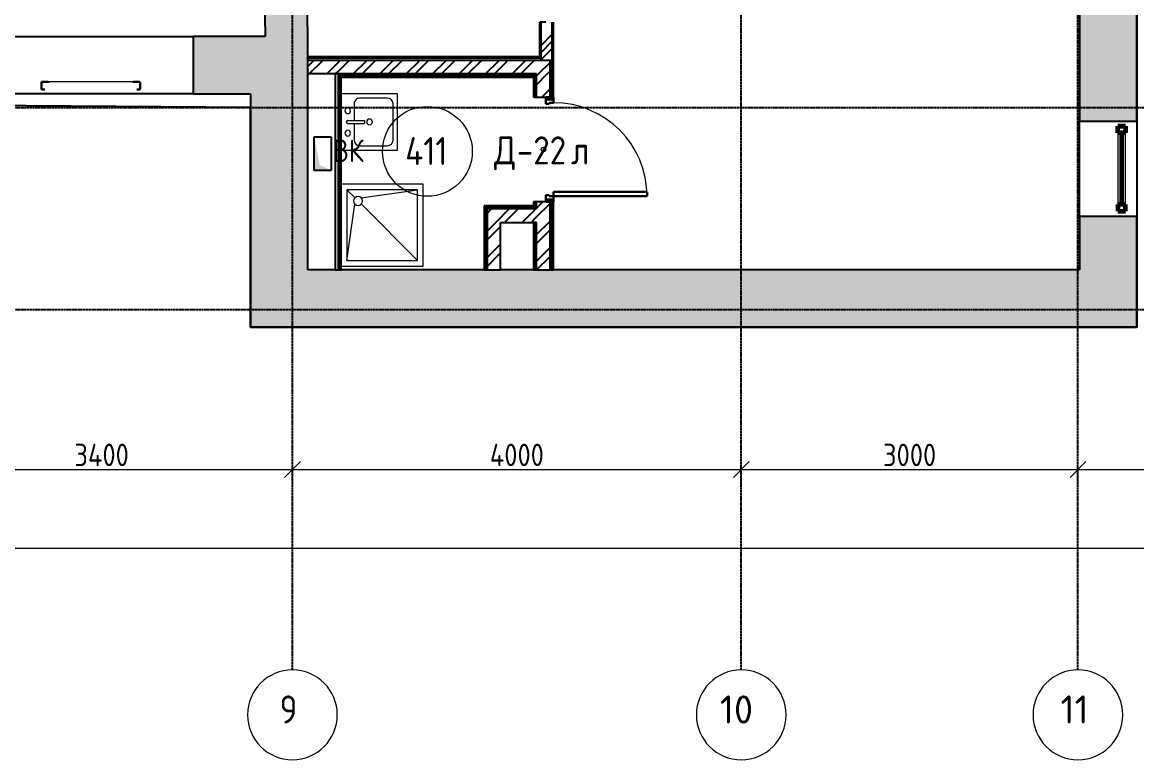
# Model space of a CAD drawing. Header units: millimetres. Extents: x -33838 to 476301, y -41806 to 120107.
# Drawn here: x 362757 to 372688, y -3553 to 3017 of the extents above; entities that cross this region are included whole.
import ezdxf

# ---------------------------------------------------------------- set-up
doc = ezdxf.new("R2010")
doc.units = ezdxf.units.MM
for name, pattern in [('ADSK_Линия сетки', [25, 20, -2.5, 0, -2.5]), ('ADSK_Сверху', [4.5, 3, -1.5]), ('ADSK_Снесено', [4.5, 3, -1.5])]:
    doc.linetypes.add(name, pattern=pattern)
for name, color, linetype, lineweight, true_color in [('_ Окна', 5, 'Continuous', 30, 0x0000ff), ('Линии', 7, 'Continuous', 9, 0x00a600), ('Стены внутренние', 5, 'Continuous', 18, 0x0000ff), ('Стены наружные', 1, 'ADSK_Снесено', 18, 0xff0000), ('Стены штриховка', 5, 'Continuous', 18, 0x0000ff)]:
    doc.layers.add(name, color=color, linetype=linetype, lineweight=lineweight, true_color=true_color)
for name, color, linetype, lineweight in [('Аннотация', 7, 'Continuous', 9), ('Двери', 251, 'Continuous', 18), ('Марки дверей', 7, 'Continuous', 20), ('Марки помещений', 7, 'Continuous', 20), ('Окна', 251, 'Continuous', 18), ('Оси', 7, 'Continuous', 9), ('Сантехника', 251, 'Continuous', 18), ('Узлы', 7, 'Continuous', 18)]:
    doc.layers.add(name, color=color, linetype=linetype, lineweight=lineweight)
doc.styles.add('GOST Common_1', font='GOST Common_0.ttf', dxfattribs={"width": 0.9, "height": 200})
doc.styles.add('GOST Common_2', font='GOST Common_0.ttf', dxfattribs={"width": 0.9, "height": 250})
doc.styles.add('ISOCPEUR', font='isocpeur.ttf', dxfattribs={"height": 250})
doc.dimstyles.new('ADSK_Основной_2_5_мм', dxfattribs={"dimscale": 304.8, "dimtxt": 251.428749, "dimasz": 0.463911, "dimexe": 0.492126, "dimexo": 0.492126, "dimgap": 0.098425, "dimtad": 1, "dimdec": 1, "dimrnd": 0.1, "dimdsep": 46, "dimtxsty": 'GOST Common_1', "dimblk1": 'OBLIQUE', "dimblk2": 'OBLIQUE', "dimsah": 1, "dimcen": 0.09, "dimdle": 0.492126, "dimazin": 2, "dimtfac": 1, "dimtdec": 4, "dimtix": 1, "dimtmove": 0, "dimatfit": 3, "dimfxl": 1, "dimtvp": 1, "dimtfill": 1, "dimtolj": 1, "dimtzin": 0, "dimlwd": 20, "dimlwe": 20, "dimarcsym": 2})
pattern_1 = [(45, (322754.53, 150), (-117.8655, 117.8655), []), (45, (322833.11, 150), (-117.8655, 117.8655), [])]

# ---------------------------------------------------------------- blocks, each defined once
blk = doc.blocks.new('Витраж-тент со смещением вовне - 60мм 30 сдвиг-1466942-04 План 4-го этажа')
at = {"layer": '_ Окна', "color": 161, "linetype": 'ADSK_Сверху', "true_color": 0xaaaaff}
for p, q in [((-440, 25), (-440, -45)), ((-440, 25), (-410, 25)), ((-440, -45), (-440, 25)), ((440, 25), (410, 25)), ((440, -45), (440, 25)), ((440, -45), (440, 25)), ((-380, -45), (-440, -45)), ((-380, -35), (-380, -45)), ((380, -35), (380, -45)), ((380, -45), (440, -45))]:
    blk.add_line(p, q, dxfattribs=at)
at = {"layer": 'Окна', "color": 161, "linetype": 'ADSK_Сверху', "true_color": 0xaaaaff}
blk.add_line((-380, -45), (380, -45), dxfattribs=at)
blk = doc.blocks.new('Витраж-тент со смещением вовне - 60мм 30 сдвиг-V201-04 План 4-го этажа')
at = {"layer": '_ Окна', "color": 1, "lineweight": 60, "true_color": 0xff0000}
for p, q in [((-379, 25), (-379, -45)), ((-379, 25), (-319, 25)), ((-379, -45), (-379, 25)), ((-319, 25), (-319, -45)), ((379, 25), (319, 25)), ((319, 25), (319, -45)), ((379, -45), (379, 25)), ((379, -45), (379, 25)), ((-319, -45), (-379, -45)), ((-319, -10), (319, -10)), ((319, -45), (379, -45))]:
    blk.add_line(p, q, dxfattribs=at)
at = {"layer": 'Окна'}
for p, q in [((319, 25), (-319, 25)), ((-319, -45), (319, -45))]:
    blk.add_line(p, q, dxfattribs=at)
blk = doc.blocks.new('AC_Дверь_Однопольная - Д-22л 933х2200h-1983239-04 План 4-го этажа')
at = {"layer": 'Двери', "lineweight": 30}
for p, q in [((416.5, 923), (376.5, 923)), ((376.5, 923), (376.5, 90)), ((416.5, 90), (416.5, 923)), ((-446.5, 90), (-466.5, 90)), ((-466.5, 90), (-466.5, 20)), ((-466.5, 20), (-446.5, 20)), ((-416.5, 90), (-446.5, 90)), ((-446.5, 90), (-446.5, 20)), ((-446.5, 20), (-446.5, 90)), ((-446.5, 20), (-406.5, 20)), ((-416.5, 50), (-416.5, 90)), ((-406.5, 50), (-416.5, 50)), ((-406.5, 20), (-406.5, 50)), ((376.5, 90), (416.5, 90)), ((416.5, 50), (406.5, 50)), ((406.5, 50), (406.5, 20)), ((406.5, 20), (446.5, 20)), ((446.5, 90), (416.5, 90)), ((416.5, 90), (416.5, 50)), ((446.5, 20), (446.5, 90)), ((466.5, 90), (446.5, 90)), ((446.5, 90), (446.5, 20)), ((446.5, 20), (466.5, 20)), ((466.5, 20), (466.5, 90))]:
    blk.add_line(p, q, dxfattribs=at)
at = {"layer": 'Двери'}
blk.add_arc((416.5, 90), 833, 90, 180, dxfattribs=at)
blk = doc.blocks.new('Кухонная мойка-Одиночная - 500 x 500 мм-1924934-04 План 4-го этажа')
at = {"layer": 'Сантехника'}
for p, q in [((-234.3, 252.3), (-234.3, -247.7)), ((265.7, -247.7), (265.7, 252.3)), ((3, 138), (-145.4, 138)), ((3, 195.2), (3, 53.1)), ((28.4, 195.2), (28.4, 53.1)), ((176.8, 138), (28.4, 138)), ((-196.2, 87.2), (-196.2, -158.8)), ((227.6, -158.8), (227.6, 87.2)), ((-234.3, -247.7), (265.7, -247.7)), ((-145.4, -209.6), (176.8, -209.6))]:
    blk.add_line(p, q, dxfattribs=at)
for centre, radius, start, end in [((-84.3, 195.2), 25.4, 360, 180), ((15.7, 195.2), 12.7, 360, 180), ((115.7, 195.2), 25.4, 360, 180), ((-145.4, 87.2), 50.8, 90, 180), ((-84.3, 195.2), 25.4, 180, 0), ((115.7, 195.2), 25.4, 180, 0), ((176.8, 87.2), 50.8, 360, 90), ((15.7, 0), 25.4, 360, 180), ((15.7, 0), 25.4, 180, 0), ((15.7, 53.1), 12.7, 180, 0), ((-145.4, -158.8), 50.8, 180, 270), ((176.8, -158.8), 50.8, 270, 0)]:
    blk.add_arc(centre, radius, start, end, dxfattribs=at)
blk = doc.blocks.new('Душевая кабинка-2D - 730кв-1928972-04 План 4-го этажа')
at = {"layer": 'Сантехника'}
for p, q in [((730, 0), (0, 0)), ((730, -730), (730, 0)), ((50, -50), (50, -680)), ((680, -50), (50, -50)), ((680, -680), (680, -50)), ((50, -680), (680, -680)), ((0, -730), (730, -730))]:
    blk.add_line(p, q, dxfattribs=at)
at = {"layer": 'Сантехника', "lineweight": 9}
for p, q in [((122.4, -122.4), (50, -50)), ((177.6, -122.4), (680, -50)), ((50, -680), (121.1, -178.9)), ((680, -680), (178.9, -178.9))]:
    blk.add_line(p, q, dxfattribs=at)
at = {"layer": 'Сантехника'}
for start, end in [(0, 180), (180, 0)]:
    blk.add_arc((150, -150), 40, start, end, dxfattribs=at)
blk = doc.blocks.new('Ось сетки - Круг_Ø8 мм-6577-04 План 4-го этажа')
at = {"layer": 'Оси', "lineweight": 20}
for start, end in [(360, 180), (180, 360)]:
    blk.add_arc((0, 0), 4, start, end, dxfattribs=at)
blk = doc.blocks.new('ADSK_Марка_Помещение_ОдноЗначение - Номер-247393-04 План 4-го этажа')
at = {"layer": 'Марки помещений'}
blk.add_circle((0, 0), 4, dxfattribs=at)
blk = doc.blocks.new('_Oblique')
at = {"color": 0, "linetype": 'ByBlock', "lineweight": -2}
blk.add_line((-0.5, -0.5), (0.5, 0.5), dxfattribs=at)
blk = doc.blocks.new('*D2683')
at = {"color": 0, "lineweight": 20, "transparency": 16777216}
for p, q in [((361614.4, -967.9), (365314.4, -967.9)), ((361764.4, -1017.9), (361764.4, -1117.9)), ((365164.4, -1017.9), (365164.4, -1117.9))]:
    blk.add_line(p, q, dxfattribs=at)
at = {"layer": 'Defpoints', "color": 0, "transparency": 16777216}
for p in [(361764.4, -867.9), (365164.4, -867.9), (365164.4, -967.9)]:
    blk.add_point(p, dxfattribs=at)
at = {"color": 0, "lineweight": 20, "transparency": 16777216, "xscale": 141.4, "yscale": 141.4, "zscale": 141.4, "rotation": 180}
blk.add_blockref('_Oblique', (361764.4, -967.9), dxfattribs=at)
at = {"color": 0, "lineweight": 20, "transparency": 16777216, "xscale": 141.4, "yscale": 141.4, "zscale": 141.4}
blk.add_blockref('_Oblique', (365164.4, -967.9), dxfattribs=at)
at = {"color": 0, "lineweight": 25, "transparency": 16777216, "insert": (363464.4, -837.9), "char_height": 200, "width": 782.412, "attachment_point": 5, "style": 'GOST Common_1', "bg_fill": 3, "box_fill_scale": 1.1, "bg_fill_color": 256, "bg_fill_true_color": 13158600, "bg_fill_transparency": 0}
blk.add_mtext('\\A1;3400', dxfattribs=at)
blk = doc.blocks.new('*D2684')
at = {"color": 0, "lineweight": 20, "transparency": 16777216}
for p, q in [((365014.4, -967.9), (369314.4, -967.9)), ((365164.4, -1017.9), (365164.4, -1117.9)), ((369164.4, -1017.9), (369164.4, -1117.9))]:
    blk.add_line(p, q, dxfattribs=at)
at = {"layer": 'Defpoints', "color": 0, "transparency": 16777216}
for p in [(365164.4, -867.9), (369164.4, -867.9), (369164.4, -967.9)]:
    blk.add_point(p, dxfattribs=at)
at = {"color": 0, "lineweight": 20, "transparency": 16777216, "xscale": 141.4, "yscale": 141.4, "zscale": 141.4, "rotation": 180}
blk.add_blockref('_Oblique', (365164.4, -967.9), dxfattribs=at)
at = {"color": 0, "lineweight": 20, "transparency": 16777216, "xscale": 141.4, "yscale": 141.4, "zscale": 141.4}
blk.add_blockref('_Oblique', (369164.4, -967.9), dxfattribs=at)
at = {"color": 0, "lineweight": 25, "transparency": 16777216, "insert": (367164.4, -837.9), "char_height": 200, "width": 782.412, "attachment_point": 5, "style": 'GOST Common_1', "bg_fill": 3, "box_fill_scale": 1.1, "bg_fill_color": 256, "bg_fill_true_color": 13158600, "bg_fill_transparency": 0}
blk.add_mtext('\\A1;4000', dxfattribs=at)
blk = doc.blocks.new('*D2685')
at = {"color": 0, "lineweight": 20, "transparency": 16777216}
for p, q in [((369014.4, -967.9), (372314.4, -967.9)), ((369164.4, -1017.9), (369164.4, -1117.9)), ((372164.4, -1017.9), (372164.4, -1117.9))]:
    blk.add_line(p, q, dxfattribs=at)
at = {"layer": 'Defpoints', "color": 0, "transparency": 16777216}
for p in [(369164.4, -867.9), (372164.4, -867.9), (372164.4, -967.9)]:
    blk.add_point(p, dxfattribs=at)
at = {"color": 0, "lineweight": 20, "transparency": 16777216, "xscale": 141.4, "yscale": 141.4, "zscale": 141.4, "rotation": 180}
blk.add_blockref('_Oblique', (369164.4, -967.9), dxfattribs=at)
at = {"color": 0, "lineweight": 20, "transparency": 16777216, "xscale": 141.4, "yscale": 141.4, "zscale": 141.4}
blk.add_blockref('_Oblique', (372164.4, -967.9), dxfattribs=at)
at = {"color": 0, "lineweight": 25, "transparency": 16777216, "insert": (370664.4, -837.9), "char_height": 200, "width": 756.843, "attachment_point": 5, "style": 'GOST Common_1', "bg_fill": 3, "box_fill_scale": 1.1, "bg_fill_color": 256, "bg_fill_true_color": 13158600, "bg_fill_transparency": 0}
blk.add_mtext('\\A1;3000', dxfattribs=at)
blk = doc.blocks.new('*D2686')
at = {"color": 0, "lineweight": 20, "transparency": 16777216}
for p, q in [((372014.4, -967.9), (378814.4, -967.9)), ((372164.4, -1017.9), (372164.4, -1117.9)), ((378664.4, -1017.9), (378664.4, -1117.9))]:
    blk.add_line(p, q, dxfattribs=at)
at = {"layer": 'Defpoints', "color": 0, "transparency": 16777216}
for p in [(372164.4, -867.9), (378664.4, -867.9), (378664.4, -967.9)]:
    blk.add_point(p, dxfattribs=at)
at = {"color": 0, "lineweight": 20, "transparency": 16777216, "xscale": 141.4, "yscale": 141.4, "zscale": 141.4, "rotation": 180}
blk.add_blockref('_Oblique', (372164.4, -967.9), dxfattribs=at)
at = {"color": 0, "lineweight": 20, "transparency": 16777216, "xscale": 141.4, "yscale": 141.4, "zscale": 141.4}
blk.add_blockref('_Oblique', (378664.4, -967.9), dxfattribs=at)
at = {"color": 0, "lineweight": 25, "transparency": 16777216, "insert": (375414.4, -837.9), "char_height": 200, "width": 756.843, "attachment_point": 5, "style": 'GOST Common_1', "bg_fill": 3, "box_fill_scale": 1.1, "bg_fill_color": 256, "bg_fill_true_color": 13158600, "bg_fill_transparency": 0}
blk.add_mtext('\\A1;6500', dxfattribs=at)
blk = doc.blocks.new('*D2694')
at = {"color": 0, "lineweight": 20, "transparency": 16777216}
for p, q in [((316664.4, -1667.9), (378814.4, -1667.9)), ((316814.4, -1717.9), (316814.4, -1817.9)), ((378664.4, -1717.9), (378664.4, -1817.9))]:
    blk.add_line(p, q, dxfattribs=at)
at = {"layer": 'Defpoints', "color": 0, "transparency": 16777216}
for p in [(316814.4, -1567.9), (378664.4, -1567.9), (378664.4, -1667.9)]:
    blk.add_point(p, dxfattribs=at)
at = {"color": 0, "lineweight": 20, "transparency": 16777216, "xscale": 141.4, "yscale": 141.4, "zscale": 141.4, "rotation": 180}
blk.add_blockref('_Oblique', (316814.4, -1667.9), dxfattribs=at)
at = {"color": 0, "lineweight": 20, "transparency": 16777216, "xscale": 141.4, "yscale": 141.4, "zscale": 141.4}
blk.add_blockref('_Oblique', (378664.4, -1667.9), dxfattribs=at)
at = {"color": 0, "lineweight": 25, "transparency": 16777216, "insert": (347739.4, -1537.9), "char_height": 200, "width": 889.802, "attachment_point": 5, "style": 'GOST Common_1', "bg_fill": 3, "box_fill_scale": 1.1, "bg_fill_color": 256, "bg_fill_true_color": 13158600, "bg_fill_transparency": 0}
blk.add_mtext('\\A1;61850', dxfattribs=at)
blk = doc.blocks.new('ADSK_Марка_Дверь - Типоразмер_ADSK_Марка-58376-04 План 4-го этажа')
at = {"layer": 'Марки дверей', "lineweight": 9}
blk.add_circle((0, 0), 0.2, dxfattribs=at)

msp = doc.modelspace()

# ---------------------------------------------------------------- hatches: boundary and pattern name
at = {"layer": 'Стены внутренние', "lineweight": 25, "true_color": 0x636466}
msp.add_hatch(color=251, dxfattribs=at).paths.add_polyline_path([(364920.50239, 2889.50427), (365300.52604, 2889.50427), (365229.44763, 9260.61163), (364849.47128, 9256.37247), (364912.5928, 3598.48002)])
h = msp.add_hatch(dxfattribs=at)
h.set_pattern_fill('FP_1', color=251, style=0, pattern_type=2)
h.set_pattern_definition([(45, (322754.53, 150), (-179.6051, 179.6051), []), (45, (322818.03, 150), (0, 359.2102), []), (45, (322691.03, 150), (0, 359.2102), [])])
h.paths.add_polyline_path([(367479.87958, 2676.77432), (367479.87958, 3016.78828), (367379.87958, 3016.78828), (367379.87958, 2676.77432), (367474.40739, 2676.77432)])
h.paths.add_polyline_path([(367421.87958, 3946.78828), (367479.87958, 3946.78828), (367479.87958, 4926.78828), (367379.87958, 4926.78828), (367379.87958, 3946.78828)])
h = msp.add_hatch(dxfattribs=at)
h.set_pattern_fill('FP_2', color=251, style=0, pattern_type=2)
h.set_pattern_definition(pattern_1)
h.paths.add_polyline_path([(365572.37958, 2556.77432), (365572.37958, 2676.77432), (365301.46628, 2676.77432), (365301.46628, 2556.77432), (365571.87958, 2556.77432)])
h = msp.add_hatch(dxfattribs=at)
h.set_pattern_fill('FP_2', color=251, style=0, pattern_type=2)
h.set_pattern_definition(pattern_1)
h.paths.add_polyline_path([(365572.37958, 2556.77432), (367459.87958, 2556.77432), (367459.87958, 2676.77432), (365572.37958, 2676.77432), (365572.37958, 2556.98133)])
h = msp.add_hatch(dxfattribs=at)
h.set_pattern_fill('FP_2', color=251, style=0, pattern_type=2)
h.set_pattern_definition(pattern_1)
h.paths.add_polyline_path([(367459.87958, 810.23165), (367459.87958, 1416.78828), (367339.87958, 1416.78828), (367339.87958, 810.23165)])
h.paths.add_polyline_path([(367339.87958, 2349.78828), (367459.87958, 2349.78828), (367459.87958, 2556.77432), (367339.87958, 2556.77432), (367339.87958, 2469.16392)])
h = msp.add_hatch(dxfattribs=at)
h.set_pattern_fill('FP_2', color=251, style=0, pattern_type=2)
h.set_pattern_definition(pattern_1)
h.paths.add_polyline_path([(367326.87958, 1233.8631), (367339.87958, 1233.8631), (367339.87958, 1353.8631), (366899.87958, 1353.8631), (366899.87958, 1233.8631), (367320.87958, 1233.8631)])
h = msp.add_hatch(dxfattribs=at)
h.set_pattern_fill('FP_2', color=251, style=0, pattern_type=2)
h.set_pattern_definition(pattern_1)
h.paths.add_polyline_path([(367019.87958, 810.23165), (367019.87958, 1233.8631), (366899.87958, 1233.8631), (366899.87958, 810.23165)])
at = {"layer": 'Стены наружные', "lineweight": 25, "true_color": 0x636466}
h = msp.add_hatch(color=251, dxfattribs=at)
h.paths.add_polyline_path([(372357.12062, 300.23165), (372687.93529, 300.23165), (372687.93529, 1286.63402), (372177.93529, 1286.63402), (372177.93529, 300.23165), (372354.80969, 300.23165)])
h.paths.add_polyline_path([(372344.64971, 2136.63402), (372687.93529, 2136.63402), (372687.93529, 3126.39857), (372177.93529, 3126.39857), (372177.93529, 2136.63402)])
h.paths.add_polyline_path([(372687.93529, 3976.39857), (372687.93529, 4951.65281), (372177.93529, 4951.65281), (372177.93529, 3976.39857), (372354.80969, 3976.39857)])
h.paths.add_polyline_path([(372177.93529, 5801.65281), (372687.93529, 5801.65281), (372687.93529, 6788.43055), (372177.93529, 6788.43055), (372177.93529, 6645.8963)])
h.paths.add_polyline_path([(372687.93529, 7638.43055), (372687.93529, 9192.30207), (372177.93529, 9192.30207), (372177.93529, 7638.43055), (372354.80969, 7638.43055)])
h = msp.add_hatch(color=251, dxfattribs=at)
h.paths.add_polyline_path([(364278.98816, 2379.50427), (365301.46628, 2379.50427), (365300.52604, 2889.50427), (364278.98816, 2889.50427), (364278.98816, 2683.42559)])
h.paths.add_polyline_path([(362458.98816, 2379.50427), (362458.98816, 2889.50427), (361442.16742, 2889.50427), (361442.16742, 2379.50427), (361561.12614, 2379.50427)])
h.paths.add_polyline_path([(359622.16742, 2379.50427), (359622.16742, 2889.50427), (358629.15179, 2889.50427), (358629.15179, 2379.50427), (359308.44757, 2379.50427)])
h.paths.add_polyline_path([(356158.59299, 2379.50427), (356809.15179, 2379.50427), (356809.15179, 2889.50427), (355819.17462, 2889.50427), (355819.17462, 2379.50427)])
h.paths.add_polyline_path([(352956.2709, 2379.50427), (353999.17462, 2379.50427), (353999.17462, 2889.50427), (352956.2709, 2889.50427), (352956.2709, 2712.1351)])
h.paths.add_polyline_path([(351136.2709, 2379.50427), (351136.2709, 2889.50427), (350123.48838, 2889.50427), (350123.48838, 2379.50427), (350615.41785, 2379.50427)])
h.paths.add_polyline_path([(348303.48838, 2379.50427), (348303.48838, 2889.50427), (347304.34839, 2889.50427), (347304.34839, 2379.50427), (348045.05471, 2379.50427)])
h.paths.add_polyline_path([(344533.07318, 2379.50427), (345484.34839, 2379.50427), (345484.34839, 2889.50427), (344533.07318, 2889.50427), (344533.07318, 2723.67862)])
h.paths.add_polyline_path([(341692.25211, 2379.50427), (342713.07318, 2379.50427), (342713.07318, 2889.50427), (341692.25211, 2889.50427), (341692.25211, 2723.67862)])
h.paths.add_polyline_path([(339035.06985, 2379.50427), (339872.25211, 2379.50427), (339872.25211, 2889.50427), (338882.04159, 2889.50427), (338882.04159, 2379.50427), (339034.34042, 2379.50427)])
h.paths.add_polyline_path([(336058.77586, 2379.50427), (337062.04159, 2379.50427), (337062.04159, 2889.50427), (336058.77586, 2889.50427), (336058.77586, 2731.96947)])
h.paths.add_polyline_path([(331027.53199, 2379.50427), (331404.76844, 2379.50427), (331404.76844, 2889.50427), (331027.53199, 2889.50427), (331027.53199, 2731.96947)])
h.paths.add_polyline_path([(334238.77586, 2379.50427), (334238.77586, 2889.50427), (333224.76844, 2889.50427), (333224.76844, 2379.50427)])
for points in [[(365301.46628, 300.23165), (365301.46628, 2379.50427), (364791.46628, 2379.50427), (364791.46628, 300.23165)], [(368319.16185, 300.23165), (372177.93529, 300.23165), (372177.93529, 810.23165), (365301.46628, 810.23165), (365301.46628, 300.23165)]]:
    msp.add_hatch(color=251, dxfattribs=at).paths.add_polyline_path(points)
at = {"layer": 'Узлы', "lineweight": 25, "true_color": 0x636466}
msp.add_hatch(color=251, dxfattribs=at).paths.add_polyline_path([(365358.45835, 1696.23383), (365508.45835, 1696.23383), (365407.95583, 1745.73131), (365358.45835, 1996.23383), (365358.45835, 1745.73131)])

# ---------------------------------------------------------------- linework, layer by layer
at = {"linetype": 'ADSK_Линия сетки', "lineweight": 25}
for p, q in [((369164.44493, -2753.38365), (369164.44493, 44684.78674)), ((372164.44493, -2753.38365), (372164.44493, 44684.78674)), ((365164.44493, -2753.38365), (365164.44493, 21818.8012)), ((311668.30983, 2256.78828), (379896.25284, 2256.78828)), ((311668.30983, 456.78828), (379896.25284, 456.78828))]:
    msp.add_line(p, q, dxfattribs=at)
at = {"layer": 'Линии', "color": 251, "lineweight": 25, "true_color": 0x636466}
for p, q in [((365358.45835, 1996.23383), (365508.45835, 1996.23383)), ((365358.45835, 1696.23383), (365358.45835, 1996.23383)), ((365508.45835, 1996.23383), (365508.45835, 1696.23383)), ((365508.45835, 1696.23383), (365358.45835, 1696.23383))]:
    msp.add_line(p, q, dxfattribs=at)
at = {"layer": 'Стены внутренние', "color": 251, "lineweight": 25, "true_color": 0x636466}
for p, q in [((364854.76938, 8781.47746), (364920.50239, 2889.50427)), ((365300.52604, 2889.50427), (365279.04686, 4814.78828)), ((367367.87958, 3016.78828), (367367.87958, 2708.77432)), ((367421.87958, 3016.78828), (367367.87958, 3016.78828)), ((367491.87958, 2349.78828), (367491.87958, 3016.78828)), ((367367.87958, 2708.77432), (365301.46628, 2708.77432)), ((365572.37958, 2556.77432), (365301.46628, 2556.77432)), ((365544.87958, 2556.77432), (365544.87958, 810.23165)), ((365599.87958, 810.23165), (365599.87958, 2528.77432)), ((365599.87958, 2528.77432), (367311.87958, 2528.77432)), ((367311.87958, 2528.77432), (367311.87958, 2349.78828)), ((367311.87958, 2349.78828), (367421.87958, 2349.78828)), ((367311.87958, 1416.78828), (367311.87958, 1381.8631)), ((367421.87958, 1416.78828), (367311.87958, 1416.78828)), ((367491.87958, 810.23165), (367491.87958, 1416.78828)), ((366871.87958, 1381.8631), (366871.87958, 810.23165)), ((367311.87958, 1381.8631), (366871.87958, 1381.8631)), ((367019.87958, 810.23165), (367019.87958, 1233.8631)), ((367019.87958, 1233.8631), (367311.87958, 1233.8631)), ((367311.87958, 1233.8631), (367311.87958, 810.23165)), ((365544.87958, 810.23165), (365599.87958, 810.23165)), ((366871.87958, 810.23165), (367019.87958, 810.23165)), ((367311.87958, 810.23165), (367489.87958, 810.23165))]:
    msp.add_line(p, q, dxfattribs=at)
at = {"layer": 'Стены наружные', "color": 251, "lineweight": 25, "true_color": 0x636466}
for p, q in [((372177.93529, 3126.39857), (372177.93529, 2136.63402)), ((372687.93529, 2136.63402), (372687.93529, 3126.39857)), ((362458.98816, 2889.50427), (364278.98816, 2889.50427)), ((364920.50239, 2889.50427), (364278.98816, 2889.50427)), ((364278.98816, 2889.50427), (364278.98816, 2379.50427)), ((365301.46628, 2889.50427), (365300.52604, 2889.50427)), ((365301.46628, 810.23165), (365301.46628, 2889.50427)), ((364278.98816, 2379.50427), (362458.98816, 2379.50427)), ((364278.98816, 2379.50427), (364791.46628, 2379.50427)), ((364791.46628, 2379.50427), (364791.46628, 300.23165)), ((372177.93529, 2136.63402), (372687.93529, 2136.63402)), ((372177.93529, 1286.63402), (372177.93529, 2136.63402)), ((372687.93529, 2136.63402), (372687.93529, 1286.63402)), ((372687.93529, 1286.63402), (372177.93529, 1286.63402)), ((372177.93529, 1286.63402), (372177.93529, 810.23165)), ((372687.93529, 300.23165), (372687.93529, 1286.63402)), ((365544.87958, 810.23165), (365301.46628, 810.23165)), ((366871.87958, 810.23165), (365599.87958, 810.23165)), ((367311.87958, 810.23165), (367019.87958, 810.23165)), ((372177.93529, 810.23165), (367491.87958, 810.23165)), ((364791.46628, 300.23165), (372687.93529, 300.23165))]:
    msp.add_line(p, q, dxfattribs=at)
at = {"layer": 'Стены штриховка', "color": 251, "lineweight": 25, "true_color": 0x636466}
for p, q in [((367369.87958, 2708.77432), (367369.87958, 3016.78828)), ((367379.87958, 2676.77432), (367379.87958, 3016.78828)), ((367479.87958, 2349.78828), (367479.87958, 3016.78828)), ((367489.87958, 2708.77432), (367489.87958, 3016.78828)), ((367379.87958, 2706.77432), (365301.46628, 2706.77432)), ((367379.87958, 2696.77432), (365301.46628, 2696.77432)), ((367489.87958, 2708.77432), (367491.87958, 2708.77432)), ((367489.87958, 2349.78828), (367489.87958, 2706.77432)), ((367489.87958, 2696.77432), (367491.87958, 2696.77432)), ((367479.87958, 2676.77432), (365301.46628, 2676.77432)), ((367459.87958, 2349.78828), (367459.87958, 2676.77432)), ((365571.87958, 2556.77432), (365571.87958, 810.23165)), ((367326.87958, 2543.77432), (365571.87958, 2543.77432)), ((367339.87958, 2556.77432), (365572.37958, 2556.77432)), ((365584.87958, 810.23165), (365584.87958, 2543.77432)), ((365590.87958, 810.23165), (365590.87958, 2543.77432)), ((365599.87958, 2537.77432), (365599.87958, 2543.77432)), ((367320.87958, 2537.77432), (365599.87958, 2537.77432)), ((367320.87958, 2349.78828), (367320.87958, 2537.77432)), ((367326.87958, 2349.78828), (367326.87958, 2543.77432)), ((367339.87958, 2349.78828), (367339.87958, 2556.77432)), ((367320.87958, 1381.8631), (367320.87958, 1416.78828)), ((367326.87958, 1416.78828), (367326.87958, 1366.8631)), ((367339.87958, 1353.8631), (367339.87958, 1416.78828)), ((367459.87958, 810.23165), (367459.87958, 1416.78828)), ((367479.87958, 810.23165), (367479.87958, 1416.78828)), ((367489.87958, 810.23165), (367489.87958, 1416.78828)), ((366880.87958, 1372.8631), (366880.87958, 810.23165)), ((367326.87958, 1372.8631), (366880.87958, 1372.8631)), ((366886.87958, 1366.8631), (366886.87958, 810.23165)), ((367326.87958, 1366.8631), (366886.87958, 1366.8631)), ((366899.87958, 1353.8631), (366899.87958, 810.23165)), ((367339.87958, 1353.8631), (366899.87958, 1353.8631)), ((367326.87958, 1381.8631), (367311.87958, 1381.8631)), ((367339.87958, 1233.8631), (367311.87958, 1233.8631)), ((367320.87958, 810.23165), (367320.87958, 1233.8631)), ((367326.87958, 810.23165), (367326.87958, 1233.8631)), ((367339.87958, 810.23165), (367339.87958, 1233.8631)), ((367489.87958, 810.23165), (367491.87958, 810.23165))]:
    msp.add_line(p, q, dxfattribs=at)

# ---------------------------------------------------------------- block references
at = {"lineweight": 25, "xscale": 99.99999999999993, "yscale": 99.99999999999993, "zscale": 99.99999999999993}
for p in [(365164.44493, -3153.38365), (369164.44493, -3153.38365), (372164.44493, -3153.38365)]:
    msp.add_blockref('Ось сетки - Круг_Ø8 мм-6577-04 План 4-го этажа', p, dxfattribs=at)
at = {"layer": '_ Окна', "color": 251, "linetype": 'ADSK_Сверху', "lineweight": 25, "true_color": 0x636466, "rotation": 180}
msp.add_blockref('Витраж-тент со смещением вовне - 60мм 30 сдвиг-1466942-04 План 4-го этажа', (363368.98816, 2442.15302), dxfattribs=at)
at = {"layer": '_ Окна', "color": 251, "lineweight": 25, "true_color": 0x636466, "rotation": 270.0000000000003}
msp.add_blockref('Витраж-тент со смещением вовне - 60мм 30 сдвиг-V201-04 План 4-го этажа', (372563.28359, 1711.63402), dxfattribs=at)
at = {"layer": 'Двери', "color": 251, "lineweight": 25, "true_color": 0x636466, "rotation": 270}
msp.add_blockref('AC_Дверь_Однопольная - Д-22л 933х2200h-1983239-04 План 4-го этажа', (367401.87958, 1883.28828), dxfattribs=at)
at = {"layer": 'Марки дверей', "color": 251, "lineweight": 25, "true_color": 0x636466, "xscale": 99.99999999999993, "yscale": 99.99999999999993, "zscale": 99.99999999999993}
msp.add_blockref('ADSK_Марка_Дверь - Типоразмер_ADSK_Марка-58376-04 План 4-го этажа', (367401.87958, 1883.28828), dxfattribs=at)
at = {"layer": 'Марки помещений', "color": 251, "lineweight": 25, "true_color": 0x636466, "xscale": 99.99999999999993, "yscale": 99.99999999999993, "zscale": 99.99999999999993}
msp.add_blockref('ADSK_Марка_Помещение_ОдноЗначение - Номер-247393-04 План 4-го этажа', (366367.29895, 1866.82749), dxfattribs=at)
at = {"layer": 'Сантехника', "color": 251, "lineweight": 25, "true_color": 0x636466, "rotation": 89.9999999999998}
msp.add_blockref('Кухонная мойка-Одиночная - 500 x 500 мм-1924934-04 План 4-го этажа', (365852.22498, 2113.08508), dxfattribs=at)
at = {"layer": 'Сантехника', "color": 251, "lineweight": 25, "true_color": 0x636466}
msp.add_blockref('Душевая кабинка-2D - 730кв-1928972-04 План 4-го этажа', (365599.87958, 1575.23165), dxfattribs=at)

# ---------------------------------------------------------------- texts
at = {"lineweight": 25, "char_height": 250, "attachment_point": 1, "style": 'ISOCPEUR'}
for s, insert, width in [('\\fGOST Common|b0|i0|c204|p34|;\\W.9;9', (365050.66427, -2980.85029), 274.177125), ('10', (368973.26427, -2980.85029), 461.772), ('11', (372008.81427, -2980.85029), 375.18975)]:
    msp.add_mtext(s, dxfattribs=dict(at, insert=insert, width=width))
at = {"layer": 'Аннотация', "color": 251, "lineweight": 25, "true_color": 0x636466, "insert": (365523.3929, 1972.3308), "char_height": 200, "width": 360.759375, "attachment_point": 1, "style": 'GOST Common_1'}
msp.add_mtext('ВК', dxfattribs=at)
at = {"layer": 'Марки дверей', "color": 251, "lineweight": 25, "true_color": 0x636466, "char_height": 250, "attachment_point": 1, "style": 'GOST Common_2'}
for s, insert, width in [('\\fGOST Common|b0|i0|c204|p34|;\\W.9;Д', (366962.05031, 2000.30138), 245.316375), ('-22', (367164.45656, 2000.30138), 584.4301875), ('\\fGOST Common|b0|i0|c204|p34|;\\W.9;л', (367646.65968, 2000.30138), 194.8100625)]:
    msp.add_mtext(s, dxfattribs=dict(at, insert=insert, width=width))
at = {"layer": 'Марки помещений', "color": 251, "lineweight": 25, "true_color": 0x636466, "insert": (366169.74169, 1994.55256), "char_height": 250, "width": 490.63275, "attachment_point": 1, "style": 'GOST Common_2'}
msp.add_mtext('411', dxfattribs=at)

# ---------------------------------------------------------------- next in the draw order: dimensions: what is measured, and where the dimension line sits
at = {"lineweight": 25}
for base, p1, p2, override, picture, middle in [((365164.44493, -967.89416), (361764.44493, -867.90926), (365164.44493, -867.90926), {"dimpost": '<>', "dimfxl": 3400}, '*D2683', (363464.44493, -837.89416)), ((378664.44493, -1667.89416), (316814.44493, -1567.90926), (378664.44493, -1567.90926), {"dimpost": '<>', "dimfxl": 61850}, '*D2694', (347739.44493, -1537.89416))]:
    dim = msp.add_linear_dim(base=base, p1=p1, p2=p2, dimstyle='ADSK_Основной_2_5_мм', override=override, dxfattribs=at)
    dim.commit()
    dim.dimension.update_dxf_attribs({"geometry": picture, "text_midpoint": middle})

# ---------------------------------------------------------------- next in the draw order: dimensions: what is measured, and where the dimension line sits
dim = msp.add_linear_dim(base=(369164.44493, -967.89416), p1=(365164.44493, -867.90926), p2=(369164.44493, -867.90926), dimstyle='ADSK_Основной_2_5_мм', override={"dimpost": '<>', "dimfxl": 4000}, dxfattribs=at)
dim.commit()
dim.dimension.update_dxf_attribs({"geometry": '*D2684', "text_midpoint": (367164.44493, -837.89416)})

# ---------------------------------------------------------------- next in the draw order: dimensions: what is measured, and where the dimension line sits
dim = msp.add_linear_dim(base=(372164.44493, -967.89416), p1=(369164.44493, -867.90926), p2=(372164.44493, -867.90926), dimstyle='ADSK_Основной_2_5_мм', override={"dimpost": '<>', "dimfxl": 3000}, dxfattribs=at)
dim.commit()
dim.dimension.update_dxf_attribs({"geometry": '*D2685', "text_midpoint": (370664.44493, -837.89416)})

# ---------------------------------------------------------------- next in the draw order: dimensions: what is measured, and where the dimension line sits
dim = msp.add_linear_dim(base=(378664.44493, -967.89416), p1=(372164.44493, -867.90926), p2=(378664.44493, -867.90926), dimstyle='ADSK_Основной_2_5_мм', override={"dimpost": '<>', "dimfxl": 6500}, dxfattribs=at)
dim.commit()
dim.dimension.update_dxf_attribs({"geometry": '*D2686', "text_midpoint": (375414.44493, -837.89416)})

# ---------------------------------------------------------------- next in the draw order: linework, layer by layer
at = {"color": 251, "lineweight": 25, "true_color": 0x636466}
msp.add_lwpolyline([(368787.74668, 21084.05859), (368787.74668, 43909.20652), (378787.15222, 43909.20652), (378968.4838, 8682.30207), (372687.93529, 8682.30207), (372687.93529, 300.23165), (364791.46628, 300.23165), (364791.46628, 2256.78828), (353990.50813, 2336.47811), (354090.93005, 2335.73719), (354090.93005, -2582.56685), (341727.17826, -2582.56685), (341727.17826, 2336.47811), (331027.53199, 2336.47811), (331027.53199, 422.0206), (323045.03328, 456.78828), (323045.03328, 8679.25245)], dxfattribs=at)

doc.saveas('drawing.dxf')
